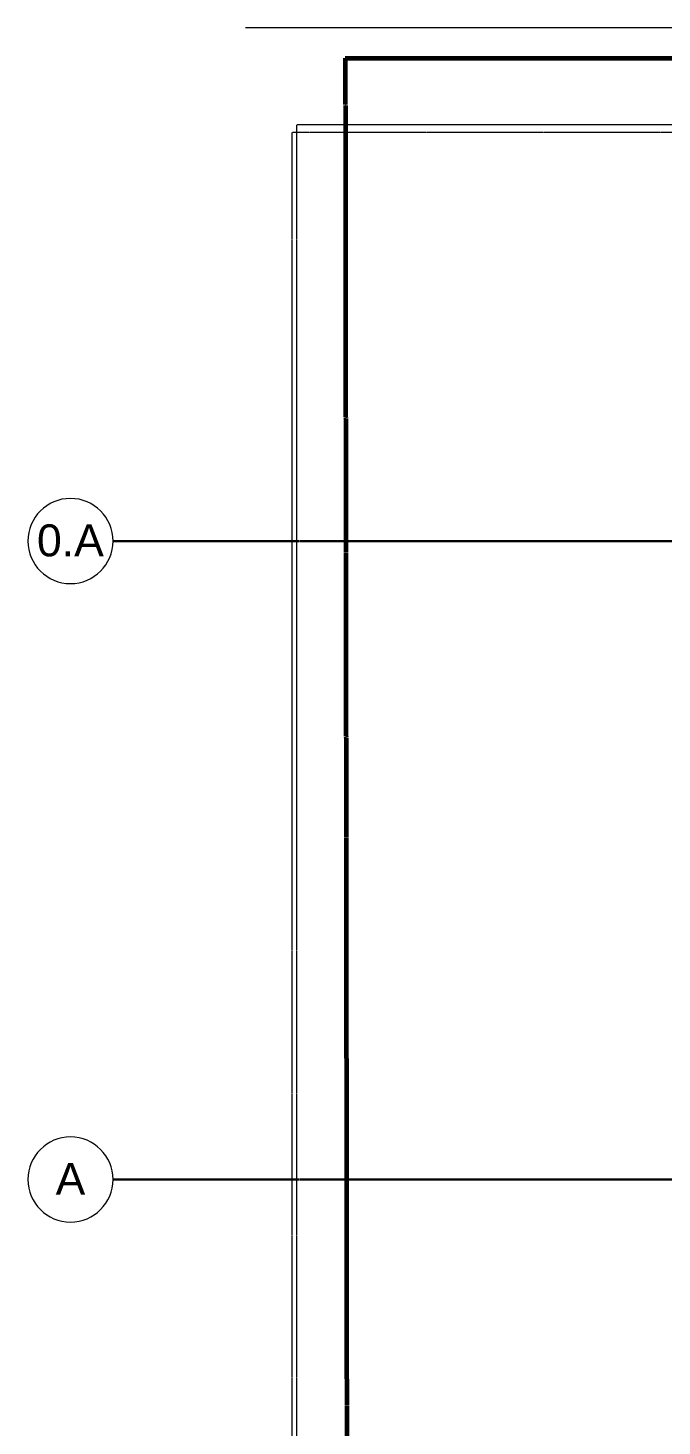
# Model space of a CAD drawing. Header units: inches. Extents: x -4110 to -1807, y 11006 to 12281.
# Drawn here: x -4109 to -3870, y 11755 to 12280 of the extents above; entities that cross this region are included whole.
import ezdxf

# ---------------------------------------------------------------- set-up
doc = ezdxf.new("R2010")
doc.units = ezdxf.units.IN
doc.header["$MEASUREMENT"] = 0
for name, pattern in [('Aligning Line 1_8_', [0.25, 0.125, -0.125]), ('Aligning Line 1_8__2_', [0.25, 0.125, -0.125]), ('Double Dash 3_8_', [1, 0.375, -0.125, 0.125, -0.125, 0.125, -0.125]), ('Grid Line 1_2_', [0.875, 0.5, -0.125, 0.125, -0.125])]:
    doc.linetypes.add(name, pattern=pattern)
for name, color, linetype, lineweight in [('0-1', 7, 'Continuous', 5), ('0-3', 250, 'Double Dash 3_8_', 60), ('0-5', 165, 'Continuous', 5), ('C-PROP-LINE-1', 250, 'Double Dash 3_8_', 60), ('G-ANNO-SYMB', 111, 'Aligning Line 1_8_', 9), ('G-ANNO-SYMB-1', 147, 'Aligning Line 1_8_', 9), ('G-ANNO-SYMB-2', 147, 'Aligning Line 1_8__2_', 9), ('S-GRID-1', 1, 'Grid Line 1_2_', 30), ('S-GRID-IDEN', 1, 'Continuous', 9), ('S-GRID-IDEN-1', 147, 'Continuous', 9)]:
    doc.layers.add(name, color=color, linetype=linetype, lineweight=lineweight)
doc.styles.add('Arial', font='arial.ttf', dxfattribs={"height": 12})

# ---------------------------------------------------------------- blocks, each defined once
blk = doc.blocks.new('CTR - 1st Phase - Unit Layouts_rvt-1-ENLARGED RCP - 3RD FLOOR PLAN - EAST')
at = {"layer": 'G-ANNO-SYMB-1'}
for p in [(-4009.53, 11070.34), (-1871.63, 12240.75)]:
    blk.add_line(p, (-4009.53, 12240.75), dxfattribs=at)
blk = doc.blocks.new('Family - ___-1878357-ENLARGED RCP - 3RD FLOOR PLAN - EAST')
at = {"layer": 'C-PROP-LINE-1'}
for p, q in [((-3989.61, 12268.69), (-1871.63, 12268.69)), ((-3989.61, 12268.69), (-3989.45, 12118.59)), ((-3989.45, 12118.59), (-3989.42, 12089.69)), ((-3989.42, 12089.69), (-3988.36, 11070.34))]:
    blk.add_line(p, q, dxfattribs=at)
blk = doc.blocks.new('CTR - 1st Phase - Shell_rvt-1-ENLARGED RCP - 3RD FLOOR PLAN - EAST')
at = {"layer": '0-3'}
blk.add_blockref('Family - ___-1878357-ENLARGED RCP - 3RD FLOOR PLAN - EAST', (0, 0), dxfattribs=at)
blk = doc.blocks.new('Grid - Grid Head - Circle-1738874-ENLARGED RCP - 3RD FLOOR PLAN - EAST')
at = {"layer": 'S-GRID-IDEN-1'}
for start, end in [(360, 180), (180, 360)]:
    blk.add_arc((0, 0), 0.25, start, end, dxfattribs=at)
blk = doc.blocks.new('CTR - 1st Phase - Structure_rvt-1-ENLARGED RCP - 3RD FLOOR PLAN - EAST')
at = {"layer": 'G-ANNO-SYMB-2'}
for p in [(-4007.78, 11070.34), (-1910.96, 12243.6)]:
    blk.add_line(p, (-4007.78, 12243.6), dxfattribs=at)
at = {"layer": 'S-GRID-1'}
for p, q in [((-1807.14, 12087.19), (-4076.95, 12087.19)), ((-1807.14, 11847.19), (-4076.95, 11847.19))]:
    blk.add_line(p, q, dxfattribs=at)
at = {"layer": '0-5', "xscale": 63.99999999999997, "yscale": 63.99999999999997, "zscale": 63.99999999999997, "rotation": 89.99999999999986}
for p in [(-4092.95, 12087.19), (-4092.95, 11847.19)]:
    blk.add_blockref('Grid - Grid Head - Circle-1738874-ENLARGED RCP - 3RD FLOOR PLAN - EAST', p, dxfattribs=at)
at = {"layer": 'S-GRID-IDEN', "char_height": 12, "attachment_point": 1, "style": 'Arial'}
for s, insert, width in [('0.A', (-4105.56, 12093.44), 30.502), ('A', (-4098.55, 11853.44), 13.534)]:
    blk.add_mtext(s, dxfattribs=dict(at, insert=insert, width=width))

msp = doc.modelspace()

# ---------------------------------------------------------------- linework, layer by layer
at = {"layer": 'G-ANNO-SYMB'}
msp.add_line((-1910.96, 12280.04), (-4027.1, 12280.04), dxfattribs=at)

# ---------------------------------------------------------------- block references
at = {"layer": '0-1'}
for name in ['CTR - 1st Phase - Structure_rvt-1-ENLARGED RCP - 3RD FLOOR PLAN - EAST', 'CTR - 1st Phase - Shell_rvt-1-ENLARGED RCP - 3RD FLOOR PLAN - EAST', 'CTR - 1st Phase - Unit Layouts_rvt-1-ENLARGED RCP - 3RD FLOOR PLAN - EAST']:
    msp.add_blockref(name, (0, 0), dxfattribs=at)

doc.saveas('drawing.dxf')
